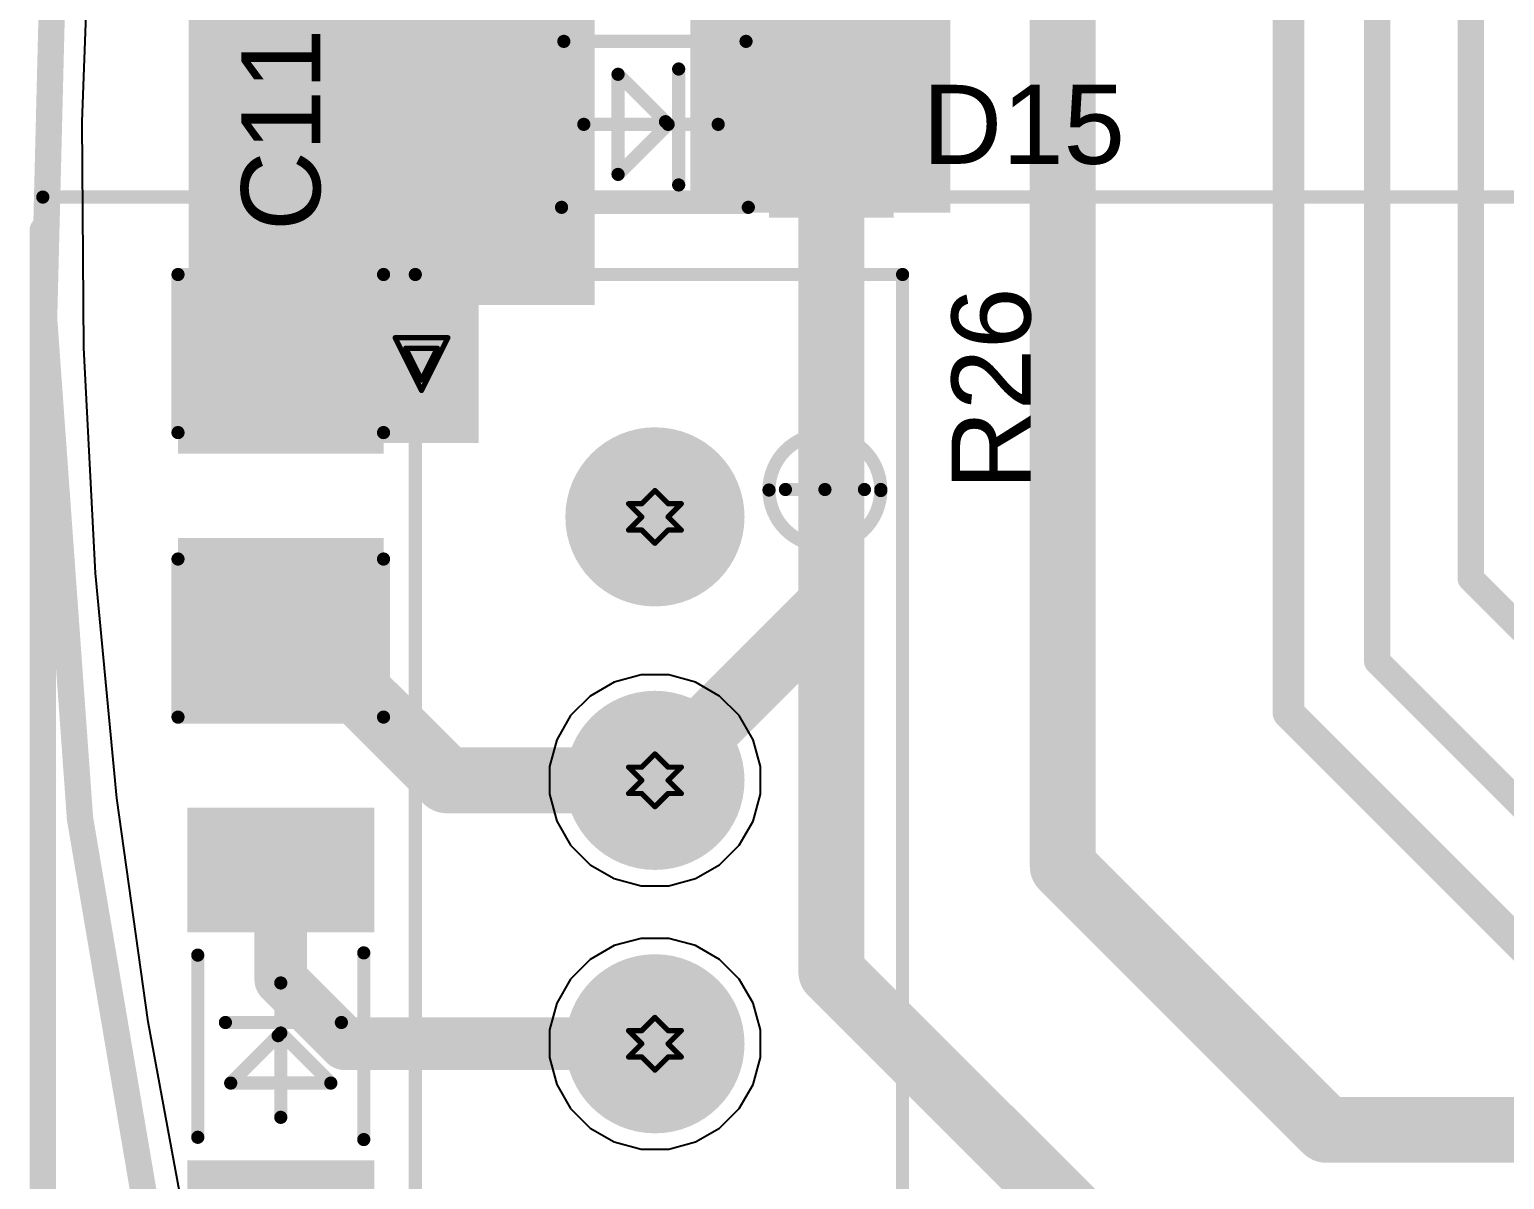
# Model space of a CAD drawing. Header units: inches. Extents: x 29 to 267, y 155 to 337.
# Drawn here: x 39.97 to 54.19, y 217.8 to 228.88 of the extents above; entities that cross this region are included whole.
import ezdxf

# ---------------------------------------------------------------- set-up
doc = ezdxf.new("R2010")
doc.units = ezdxf.units.IN
for name, color, linetype in [('Board Outline', 216, 'Continuous'), ('Bottom Layer', 5, 'Continuous'), ('Bottom Solder', 6, 'Continuous'), ('Dimension', 6, 'Continuous'), ('Drill Drawing', 1, 'Continuous'), ('Multi-Layer', 9, 'Continuous'), ('Pad Holes', 156, 'Continuous'), ('Top Layer', 1, 'Continuous'), ('Top Overlay', 2, 'Continuous'), ('Top Paste', 8, 'Continuous'), ('Top Solder', 216, 'Continuous'), ('Via Holes', 16, 'Continuous')]:
    doc.layers.add(name, color=color, linetype=linetype)
doc.styles.add('Arial', font='', dxfattribs={"height": 0.2})
doc.styles.get('Arial').set_extended_font_data('Arial')

# ---------------------------------------------------------------- blocks, each defined once
blk = doc.blocks.new('T93YA104KT20_28')
at = {"layer": 'Bottom Layer'}
h = blk.add_hatch(color=5, dxfattribs=at)
edge = h.paths.add_edge_path()
edge.add_arc((-2.5400635, 0), 0.7619999999999999, 0, 360)
h = blk.add_hatch(color=5, dxfattribs=at)
edge = h.paths.add_edge_path()
edge.add_arc((0.0001905, 0), 0.7619999999999999, 0, 360)
h = blk.add_hatch(color=5, dxfattribs=at)
edge = h.paths.add_edge_path()
edge.add_arc((2.5399365, 0), 0.7619999999999999, 0, 360)
at = {"layer": 'Bottom Solder'}
h = blk.add_hatch(color=6, dxfattribs=at)
edge = h.paths.add_edge_path()
edge.add_arc((-2.5400635, 0), 0.8636, 0, 360)
h = blk.add_hatch(color=6, dxfattribs=at)
edge = h.paths.add_edge_path()
edge.add_arc((0.0001905, 0), 0.8636, 0, 360)
h = blk.add_hatch(color=6, dxfattribs=at)
edge = h.paths.add_edge_path()
edge.add_arc((2.5399365, 0), 0.8636, 0, 360)
at = {"layer": 'Multi-Layer'}
h = blk.add_hatch(color=9, dxfattribs=at)
edge = h.paths.add_edge_path()
edge.add_arc((-2.5400635, 0), 0.7619999999999999, 0, 360)
h = blk.add_hatch(color=9, dxfattribs=at)
edge = h.paths.add_edge_path()
edge.add_arc((0.0001905, 0), 0.7619999999999999, 0, 360)
h = blk.add_hatch(color=9, dxfattribs=at)
edge = h.paths.add_edge_path()
edge.add_arc((2.5399365, 0), 0.7619999999999999, 0, 360)
at = {"layer": 'Pad Holes'}
h = blk.add_hatch(color=7, dxfattribs=at)
edge = h.paths.add_edge_path()
edge.add_arc((-2.5399873, 0), 0.3809999999999999, 0, 360)
h = blk.add_hatch(color=7, dxfattribs=at)
edge = h.paths.add_edge_path()
edge.add_arc((1.27e-05, 0), 0.3809999999999999, 0, 360)
h = blk.add_hatch(color=7, dxfattribs=at)
edge = h.paths.add_edge_path()
edge.add_arc((2.5399873, 0), 0.3809999999999999, 0, 360)
at = {"layer": 'Top Layer'}
h = blk.add_hatch(color=1, dxfattribs=at)
edge = h.paths.add_edge_path()
edge.add_arc((-2.5400635, 0), 0.7619999999999999, 0, 360)
h = blk.add_hatch(color=1, dxfattribs=at)
edge = h.paths.add_edge_path()
edge.add_arc((0.0001905, 0), 0.7619999999999999, 0, 360)
h = blk.add_hatch(color=1, dxfattribs=at)
edge = h.paths.add_edge_path()
edge.add_arc((2.5399365, 0), 0.7619999999999999, 0, 360)
at = {"layer": 'Top Solder'}
h = blk.add_hatch(color=216, dxfattribs=at)
edge = h.paths.add_edge_path()
edge.add_arc((-2.5400635, 0), 0.8636, 0, 360)
h = blk.add_hatch(color=216, dxfattribs=at)
edge = h.paths.add_edge_path()
edge.add_arc((0.0001905, 0), 0.8636, 0, 360)
h = blk.add_hatch(color=216, dxfattribs=at)
edge = h.paths.add_edge_path()
edge.add_arc((2.5399365, 0), 0.8636, 0, 360)
at = {"layer": 'Top Overlay'}
for points in [[(-4.8768, -2.3100411, 0.127, 0.127, 0), (-4.8768, 2.3870158, 0.127, 0.127, 0)], [(4.8006, 2.3870158, 0.127, 0.127, 0), (-4.8768, 2.3870158, 0.127, 0.127, 0)], [(4.8006, -2.3100411, 0.127, 0.127, 0), (4.8006, 2.3870158, 0.127, 0.127, 0)], [(-2.7989149, 1.09963458, 0.127, 0.127, -0.9952969424032531), (-2.8039949, 2.1772372, 0.127, 0.127, 0)], [(-2.7938349, 2.1772372, 0.127, 0.127, -0.9952969424032533), (-2.7989149, 1.09963458, 0.127, 0.127, 0)], [(-2.8039695, 1.6387318, 0.127, 0.127, 0), (-2.8039695, 2.0197318, 0.127, 0.127, 0)], [(-2.8039695, 1.6387318, 0.127, 0.127, 0), (-2.8039695, 2.0197318, 0.127, 0.127, 0)], [(-2.8039695, 1.2577318, 0.127, 0.127, 0), (-2.8039695, 1.6387318, 0.127, 0.127, 0)], [(4.8006, -2.3100411, 0.127, 0.127, 0), (-4.8768, -2.3100411, 0.127, 0.127, 0)]]:
    blk.add_lwpolyline(points, format="xyseb", dxfattribs=at)
for points in [[(-4.90855, 2.3870158, 0.0635, 0.0635, 1), (-4.84505, 2.3870158, 0.0635, 0.0635, 1)], [(-4.90855, 2.3870158, 0.0635, 0.0635, 1), (-4.84505, 2.3870158, 0.0635, 0.0635, 1)], [(4.76885, 2.3870158, 0.0635, 0.0635, 1), (4.83235, 2.3870158, 0.0635, 0.0635, 1)], [(4.76885, 2.3870158, 0.0635, 0.0635, 1), (4.83235, 2.3870158, 0.0635, 0.0635, 1)], [(-2.8357449, 2.1772372, 0.0635, 0.0635, 1), (-2.7722449, 2.1772372, 0.0635, 0.0635, 1)], [(-2.8255849, 2.1772372, 0.0635, 0.0635, 1), (-2.7620849, 2.1772372, 0.0635, 0.0635, 1)], [(-2.8357195, 2.0197318, 0.0635, 0.0635, 1), (-2.7722195, 2.0197318, 0.0635, 0.0635, 1)], [(-2.8357195, 2.0197318, 0.0635, 0.0635, 1), (-2.7722195, 2.0197318, 0.0635, 0.0635, 1)], [(-2.8357195, 1.6387318, 0.0635, 0.0635, 1), (-2.7722195, 1.6387318, 0.0635, 0.0635, 1)], [(-2.8357195, 1.6387318, 0.0635, 0.0635, 1), (-2.7722195, 1.6387318, 0.0635, 0.0635, 1)], [(-2.8357195, 1.6387318, 0.0635, 0.0635, 1), (-2.7722195, 1.6387318, 0.0635, 0.0635, 1)], [(-2.8357195, 1.2577318, 0.0635, 0.0635, 1), (-2.7722195, 1.2577318, 0.0635, 0.0635, 1)], [(-2.8306649, 1.09963458, 0.0635, 0.0635, 1), (-2.7671649, 1.09963458, 0.0635, 0.0635, 1)], [(-2.8306649, 1.09963458, 0.0635, 0.0635, 1), (-2.7671649, 1.09963458, 0.0635, 0.0635, 1)], [(-4.90855, -2.3100411, 0.0635, 0.0635, 1), (-4.84505, -2.3100411, 0.0635, 0.0635, 1)], [(-4.90855, -2.3100411, 0.0635, 0.0635, 1), (-4.84505, -2.3100411, 0.0635, 0.0635, 1)], [(4.76885, -2.3100411, 0.0635, 0.0635, 1), (4.83235, -2.3100411, 0.0635, 0.0635, 1)], [(4.76885, -2.3100411, 0.0635, 0.0635, 1), (4.83235, -2.3100411, 0.0635, 0.0635, 1)]]:
    blk.add_lwpolyline(points, format="xyseb", close=True, dxfattribs=at)
blk = doc.blocks.new('LL_34_76')
at = {"layer": 'Top Layer'}
for points in [[(-1.1500231, -0.8499983), (-2.2500209, -0.8499983), (-2.2500209, 0.8499983), (-1.1500231, 0.8499983)], [(2.2500209, -0.8499983), (1.1500231, -0.8499983), (1.1500231, 0.8499983), (2.2500209, 0.8499983)]]:
    blk.add_hatch(color=1, dxfattribs=at).paths.add_polyline_path(points)
at = {"layer": 'Top Paste'}
for points in [[(-1.1500231, -0.8499983), (-2.2500209, -0.8499983), (-2.2500209, 0.8499983), (-1.1500231, 0.8499983)], [(2.2500209, -0.8499983), (1.1500231, -0.8499983), (1.1500231, 0.8499983), (2.2500209, 0.8499983)]]:
    blk.add_hatch(color=8, dxfattribs=at).paths.add_polyline_path(points)
at = {"layer": 'Top Solder'}
for points in [[(-1.0992231, -0.9007983), (-2.3008209, -0.9007983), (-2.3008209, 0.9007983), (-1.0992231, 0.9007983)], [(2.3008209, -0.9007983), (1.0992231, -0.9007983), (1.0992231, 0.9007983), (2.3008209, 0.9007983)]]:
    blk.add_hatch(color=216, dxfattribs=at).paths.add_polyline_path(points)
at = {"layer": 'Top Overlay'}
for points in [[(0.8999982, 0.7999984, 0.127, 0.127, 0), (-0.8999982, 0.7999984, 0.127, 0.127, 0)], [(-0.2286, 0.5841999999999999, 0.127, 0.127, 0), (-0.2286, -0.5334, 0.127, 0.127, 0)], [(0.3556, 0.4826, 0.127, 0.127, 0), (-0.127, 0, 0.127, 0.127, 0)], [(0.3556, 0.4826, 0.127, 0.127, 0), (0.3556, -0.4826, 0.127, 0.127, 0)], [(0.6858, 0, 0.127, 0.127, 0), (-0.6096, 0, 0.127, 0.127, 0)], [(0.3556, -0.4826, 0.127, 0.127, 0), (-0.1016, -0.0254, 0.127, 0.127, 0)], [(0.8781033999999999, -0.7999984, 0.127, 0.127, 0), (-0.8781033999999999, -0.7999984, 0.127, 0.127, 0)]]:
    blk.add_lwpolyline(points, format="xyseb", dxfattribs=at)
for points in [[(-0.9317481999999999, 0.7999984, 0.0635, 0.0635, 1), (-0.8682481999999999, 0.7999984, 0.0635, 0.0635, 1)], [(0.8682481999999999, 0.7999984, 0.0635, 0.0635, 1), (0.9317481999999999, 0.7999984, 0.0635, 0.0635, 1)], [(-0.26035, 0.5841999999999999, 0.0635, 0.0635, 1), (-0.19685, 0.5841999999999999, 0.0635, 0.0635, 1)], [(0.32385, 0.4826, 0.0635, 0.0635, 1), (0.38735, 0.4826, 0.0635, 0.0635, 1)], [(0.32385, 0.4826, 0.0635, 0.0635, 1), (0.38735, 0.4826, 0.0635, 0.0635, 1)], [(-0.64135, 0, 0.0635, 0.0635, 1), (-0.57785, 0, 0.0635, 0.0635, 1)], [(-0.15875, 0, 0.0635, 0.0635, 1), (-0.09524999999999999, 0, 0.0635, 0.0635, 1)], [(-0.13335, -0.0254, 0.0635, 0.0635, 1), (-0.06985, -0.0254, 0.0635, 0.0635, 1)], [(0.6540499999999999, 0, 0.0635, 0.0635, 1), (0.71755, 0, 0.0635, 0.0635, 1)], [(0.32385, -0.4826, 0.0635, 0.0635, 1), (0.38735, -0.4826, 0.0635, 0.0635, 1)], [(0.32385, -0.4826, 0.0635, 0.0635, 1), (0.38735, -0.4826, 0.0635, 0.0635, 1)], [(-0.26035, -0.5334, 0.0635, 0.0635, 1), (-0.19685, -0.5334, 0.0635, 0.0635, 1)], [(-0.9098533999999999, -0.7999984, 0.0635, 0.0635, 1), (-0.8463534, -0.7999984, 0.0635, 0.0635, 1)], [(0.8463534, -0.7999984, 0.0635, 0.0635, 1), (0.9098533999999999, -0.7999984, 0.0635, 0.0635, 1)]]:
    blk.add_lwpolyline(points, format="xyseb", close=True, dxfattribs=at)
blk = doc.blocks.new('LL_34_77')
at = {"layer": 'Top Layer'}
for points in [[(-1.1500231, -0.8499983), (-2.2500209, -0.8499983), (-2.2500209, 0.8499983), (-1.1500231, 0.8499983)], [(2.2500209, -0.8499983), (1.1500231, -0.8499983), (1.1500231, 0.8499983), (2.2500209, 0.8499983)]]:
    blk.add_hatch(color=1, dxfattribs=at).paths.add_polyline_path(points)
at = {"layer": 'Top Paste'}
for points in [[(-1.1500231, -0.8499983), (-2.2500209, -0.8499983), (-2.2500209, 0.8499983), (-1.1500231, 0.8499983)], [(2.2500209, -0.8499983), (1.1500231, -0.8499983), (1.1500231, 0.8499983), (2.2500209, 0.8499983)]]:
    blk.add_hatch(color=8, dxfattribs=at).paths.add_polyline_path(points)
at = {"layer": 'Top Solder'}
for points in [[(-1.0992231, -0.9007983), (-2.3008209, -0.9007983), (-2.3008209, 0.9007983), (-1.0992231, 0.9007983)], [(2.3008209, -0.9007983), (1.0992231, -0.9007983), (1.0992231, 0.9007983), (2.3008209, 0.9007983)]]:
    blk.add_hatch(color=216, dxfattribs=at).paths.add_polyline_path(points)
at = {"layer": 'Top Overlay'}
for points in [[(0.8999982, 0.7999984, 0.127, 0.127, 0), (-0.8999982, 0.7999984, 0.127, 0.127, 0)], [(-0.2286, -0.5334, 0.127, 0.127, 0), (-0.2286, 0.5841999999999999, 0.127, 0.127, 0)], [(-0.127, 0, 0.127, 0.127, 0), (0.3556, 0.4826, 0.127, 0.127, 0)], [(0.3556, -0.4826, 0.127, 0.127, 0), (0.3556, 0.4826, 0.127, 0.127, 0)], [(0.6858, 0, 0.127, 0.127, 0), (-0.6096, 0, 0.127, 0.127, 0)], [(0.3556, -0.4826, 0.127, 0.127, 0), (-0.1016, -0.0254, 0.127, 0.127, 0)], [(0.8781033999999999, -0.7999984, 0.127, 0.127, 0), (-0.8781033999999999, -0.7999984, 0.127, 0.127, 0)]]:
    blk.add_lwpolyline(points, format="xyseb", dxfattribs=at)
for points in [[(-0.9317481999999999, 0.7999984, 0.0635, 0.0635, 1), (-0.8682481999999999, 0.7999984, 0.0635, 0.0635, 1)], [(0.8682481999999999, 0.7999984, 0.0635, 0.0635, 1), (0.9317481999999999, 0.7999984, 0.0635, 0.0635, 1)], [(-0.26035, 0.5841999999999999, 0.0635, 0.0635, 1), (-0.19685, 0.5841999999999999, 0.0635, 0.0635, 1)], [(0.32385, 0.4826, 0.0635, 0.0635, 1), (0.38735, 0.4826, 0.0635, 0.0635, 1)], [(0.32385, 0.4826, 0.0635, 0.0635, 1), (0.38735, 0.4826, 0.0635, 0.0635, 1)], [(-0.64135, 0, 0.0635, 0.0635, 1), (-0.57785, 0, 0.0635, 0.0635, 1)], [(-0.15875, 0, 0.0635, 0.0635, 1), (-0.09524999999999999, 0, 0.0635, 0.0635, 1)], [(-0.13335, -0.0254, 0.0635, 0.0635, 1), (-0.06985, -0.0254, 0.0635, 0.0635, 1)], [(0.6540499999999999, 0, 0.0635, 0.0635, 1), (0.71755, 0, 0.0635, 0.0635, 1)], [(0.32385, -0.4826, 0.0635, 0.0635, 1), (0.38735, -0.4826, 0.0635, 0.0635, 1)], [(0.32385, -0.4826, 0.0635, 0.0635, 1), (0.38735, -0.4826, 0.0635, 0.0635, 1)], [(-0.26035, -0.5334, 0.0635, 0.0635, 1), (-0.19685, -0.5334, 0.0635, 0.0635, 1)], [(-0.9098533999999999, -0.7999984, 0.0635, 0.0635, 1), (-0.8463534, -0.7999984, 0.0635, 0.0635, 1)], [(0.8463534, -0.7999984, 0.0635, 0.0635, 1), (0.9098533999999999, -0.7999984, 0.0635, 0.0635, 1)]]:
    blk.add_lwpolyline(points, format="xyseb", close=True, dxfattribs=at)
blk = doc.blocks.new('C___1206_91')
at = {"layer": 'Top Layer'}
for points in [[(-2.032, 0.889), (-0.508, 0.889), (-0.508, -0.889), (-2.032, -0.889)], [(0.508, 0.889), (2.032, 0.889), (2.032, -0.889), (0.508, -0.889)]]:
    blk.add_hatch(color=1, dxfattribs=at).paths.add_polyline_path(points)
at = {"layer": 'Top Paste'}
for points in [[(-2.032, 0.889), (-0.508, 0.889), (-0.508, -0.889), (-2.032, -0.889)], [(0.508, 0.889), (2.032, 0.889), (2.032, -0.889), (0.508, -0.889)]]:
    blk.add_hatch(color=8, dxfattribs=at).paths.add_polyline_path(points)
at = {"layer": 'Top Solder'}
for points in [[(-2.1336, 0.9905999999999999), (-0.4064, 0.9905999999999999), (-0.4064, -0.9905999999999999), (-2.1336, -0.9905999999999999)], [(0.4064, 0.9905999999999999), (2.1336, 0.9905999999999999), (2.1336, -0.9905999999999999), (0.4064, -0.9905999999999999)]]:
    blk.add_hatch(color=216, dxfattribs=at).paths.add_polyline_path(points)
at = {"layer": 'Top Overlay'}
for points in [[(-0.6096, 0.9905999999999999, 0.127, 0.127, 0), (-2.1336, 0.9905999999999999, 0.127, 0.127, 0)], [(-2.1336, -0.9905999999999999, 0.127, 0.127, 0), (-2.1336, 0.9905999999999999, 0.127, 0.127, 0)], [(2.1336, 0.9905999999999999, 0.127, 0.127, 0), (0.6096, 0.9905999999999999, 0.127, 0.127, 0)], [(2.1336, -0.9905999999999999, 0.127, 0.127, 0), (2.1336, 0.9905999999999999, 0.127, 0.127, 0)], [(-0.6096, -0.9905999999999999, 0.127, 0.127, 0), (-2.1336, -0.9905999999999999, 0.127, 0.127, 0)], [(2.1336, -0.9905999999999999, 0.127, 0.127, 0), (0.6096, -0.9905999999999999, 0.127, 0.127, 0)]]:
    blk.add_lwpolyline(points, format="xyseb", dxfattribs=at)
for points in [[(-2.16535, 0.9905999999999999, 0.0635, 0.0635, 1), (-2.10185, 0.9905999999999999, 0.0635, 0.0635, 1)], [(-2.16535, 0.9905999999999999, 0.0635, 0.0635, 1), (-2.10185, 0.9905999999999999, 0.0635, 0.0635, 1)], [(-0.64135, 0.9905999999999999, 0.0635, 0.0635, 1), (-0.57785, 0.9905999999999999, 0.0635, 0.0635, 1)], [(0.57785, 0.9905999999999999, 0.0635, 0.0635, 1), (0.64135, 0.9905999999999999, 0.0635, 0.0635, 1)], [(2.10185, 0.9905999999999999, 0.0635, 0.0635, 1), (2.16535, 0.9905999999999999, 0.0635, 0.0635, 1)], [(2.10185, 0.9905999999999999, 0.0635, 0.0635, 1), (2.16535, 0.9905999999999999, 0.0635, 0.0635, 1)], [(-2.16535, -0.9905999999999999, 0.0635, 0.0635, 1), (-2.10185, -0.9905999999999999, 0.0635, 0.0635, 1)], [(-2.16535, -0.9905999999999999, 0.0635, 0.0635, 1), (-2.10185, -0.9905999999999999, 0.0635, 0.0635, 1)], [(-0.64135, -0.9905999999999999, 0.0635, 0.0635, 1), (-0.57785, -0.9905999999999999, 0.0635, 0.0635, 1)], [(0.57785, -0.9905999999999999, 0.0635, 0.0635, 1), (0.64135, -0.9905999999999999, 0.0635, 0.0635, 1)], [(2.10185, -0.9905999999999999, 0.0635, 0.0635, 1), (2.16535, -0.9905999999999999, 0.0635, 0.0635, 1)], [(2.10185, -0.9905999999999999, 0.0635, 0.0635, 1), (2.16535, -0.9905999999999999, 0.0635, 0.0635, 1)]]:
    blk.add_lwpolyline(points, format="xyseb", close=True, dxfattribs=at)

msp = doc.modelspace()

# ---------------------------------------------------------------- hatches: boundary and pattern name
at = {"layer": 'Bottom Layer'}
h = msp.add_hatch(color=5, dxfattribs=at)
edge = h.paths.add_edge_path()
edge.add_arc((43.74664098, 225.65714838), 0.2999994, 0, 360)
at = {"layer": 'Bottom Solder'}
h = msp.add_hatch(color=6, dxfattribs=at)
edge = h.paths.add_edge_path()
edge.add_arc((43.74664098, 225.65714838), 0.4015993999999999, 0, 360)
at = {"layer": 'Top Layer'}
for points in [[(46.33673232, 227.11853738), (48.8442, 227.11853738), (48.8442, 232.46350002), (46.33673232, 232.46350002)], [(41.50086188, 226.2269288), (45.4152, 226.2269288), (45.4152, 230.24659056), (41.50086188, 230.24659056)], [(41.50086188, 224.89514838), (44.29663987999999, 224.89514838), (44.29663987999999, 230.24658802), (41.50086188, 230.24658802)]]:
    msp.add_hatch(color=1, dxfattribs=at).paths.add_polyline_path(points)
h = msp.add_hatch(color=1, dxfattribs=at)
edge = h.paths.add_edge_path()
edge.add_arc((43.74664098, 225.65714838), 0.2999994, 0, 360)
at = {"layer": 'Top Solder'}
h = msp.add_hatch(color=216, dxfattribs=at)
edge = h.paths.add_edge_path()
edge.add_arc((43.74664098, 225.65714838), 0.4015993999999999, 0, 360)
at = {"layer": 'Via Holes'}
h = msp.add_hatch(color=7, dxfattribs=at)
edge = h.paths.add_edge_path()
edge.add_arc((43.74664098, 225.65714838), 0.1499997, 0, 360)

# ---------------------------------------------------------------- linework, layer by layer
at = {"layer": 'Board Outline'}
msp.add_lwpolyline([(55.14453537999999, 191.49055174, 0.254, 0.254, -2.4521854228508), (125.14466462, 191.49055174, 0.254, 0.254, 0)], format="xyseb", dxfattribs=at)
at = {"layer": 'Bottom Layer'}
for p, q in [((40.47655354, 227.99266822), (40.55605045999999, 230.16856684)), ((40.49247934, 225.81539038), (40.47655354, 227.99266822)), ((40.60380754, 223.64093702), (40.49247934, 225.81539038)), ((40.81032224, 221.473395), (40.60380754, 223.64093702)), ((45.86290294, 222.65975788), (45.60450112, 222.59052002)), ((46.13042082, 222.65975788), (45.86290294, 222.65975788)), ((46.38882264, 222.59052002), (46.13042082, 222.65975788)), ((45.60450112, 222.59052002), (45.37282264, 222.45676108)), ((46.62050112, 222.45676108), (46.38882264, 222.59052002)), ((45.37282264, 222.45676108), (45.18365868, 222.26759712)), ((46.80966508, 222.26759712), (46.62050112, 222.45676108)), ((45.18365868, 222.26759712), (45.04989973999999, 222.03591864)), ((46.94342401999999, 222.03591864), (46.80966508, 222.26759712)), ((45.04989973999999, 222.03591864), (44.98066188, 221.77751682)), ((47.01266188, 221.77751682), (46.94342401999999, 222.03591864)), ((44.98066188, 221.77751682), (44.98066188, 221.50999894)), ((47.01266188, 221.50999894), (47.01266188, 221.77751682)), ((41.11162211999999, 219.31701374), (40.81032224, 221.473395)), ((44.98066188, 221.50999894), (45.04989973999999, 221.25159712)), ((46.94342401999999, 221.25159712), (47.01266188, 221.50999894)), ((45.04989973999999, 221.25159712), (45.18365868, 221.01991864)), ((46.80966508, 221.01991864), (46.94342401999999, 221.25159712)), ((45.18365868, 221.01991864), (45.37282264, 220.83075468)), ((46.62050112, 220.83075468), (46.80966508, 221.01991864)), ((45.37282264, 220.83075468), (45.60450112, 220.69699574)), ((46.38882264, 220.69699574), (46.62050112, 220.83075468)), ((45.60450112, 220.69699574), (45.86290294, 220.62775788)), ((46.13042082, 220.62775788), (46.38882264, 220.69699574)), ((45.86290294, 220.62775788), (46.13042082, 220.62775788)), ((45.86290294, 220.12001188), (45.60450112, 220.05077402)), ((46.13042082, 220.12001188), (45.86290294, 220.12001188)), ((46.38882264, 220.05077402), (46.13042082, 220.12001188)), ((45.60450112, 220.05077402), (45.37282264, 219.91701508)), ((46.62050112, 219.91701508), (46.38882264, 220.05077402)), ((45.37282264, 219.91701508), (45.18365868, 219.72785112)), ((46.80966508, 219.72785112), (46.62050112, 219.91701508)), ((45.18365868, 219.72785112), (45.04989973999999, 219.49617264)), ((46.94342401999999, 219.49617264), (46.80966508, 219.72785112)), ((45.04989973999999, 219.49617264), (44.98066188, 219.23777082)), ((47.01266188, 219.23777082), (46.94342401999999, 219.49617264)), ((41.50712806, 217.17590804), (41.11162211999999, 219.31701374)), ((44.98066188, 219.23777082), (44.98066188, 218.97025294)), ((47.01266188, 218.97025294), (47.01266188, 219.23777082)), ((44.98066188, 218.97025294), (45.04989973999999, 218.71185112)), ((46.94342401999999, 218.71185112), (47.01266188, 218.97025294)), ((45.04989973999999, 218.71185112), (45.18365868, 218.48017264)), ((46.80966508, 218.48017264), (46.94342401999999, 218.71185112)), ((45.18365868, 218.48017264), (45.37282264, 218.29100868)), ((46.62050112, 218.29100868), (46.80966508, 218.48017264)), ((45.37282264, 218.29100868), (45.60450112, 218.15724974)), ((46.38882264, 218.15724974), (46.62050112, 218.29100868)), ((45.60450112, 218.15724974), (45.86290294, 218.08801188)), ((46.13042082, 218.08801188), (46.38882264, 218.15724974)), ((45.86290294, 218.08801188), (46.13042082, 218.08801188))]:
    msp.add_line(p, q, dxfattribs=at)
at = {"layer": 'Dimension'}
for points in [[(40.09589136, 227.26737122, 0.127, 0.127, 0), (90.1446, 227.26737122, 0.127, 0.127, 0)], [(40.09589136, 158.2928, 0.254, 0.254, 0), (40.09589136, 226.94987122, 0.254, 0.254, 0)]]:
    msp.add_lwpolyline(points, format="xyseb", dxfattribs=at)
for points in [[(40.06414136, 227.26737122, 0.0635, 0.0635, 1), (40.12764136, 227.26737122, 0.0635, 0.0635, 1)], [(40.03239136, 226.94987122, 0.127, 0.127, 1), (40.15939136, 226.94987122, 0.127, 0.127, 1)]]:
    msp.add_lwpolyline(points, format="xyseb", close=True, dxfattribs=at)
at = {"layer": 'Drill Drawing'}
for points in [[(43.49264098, 225.91114838, 0.0508, 0.0508, 0), (44.00064097999999, 225.91114838, 0.0508, 0.0508, 0)], [(43.49264098, 225.91114838, 0.0508, 0.0508, 0), (43.74664098, 225.40314838, 0.0508, 0.0508, 0)], [(43.74664098, 225.40314838, 0.0508, 0.0508, 0), (44.00064097999999, 225.91114838, 0.0508, 0.0508, 0)], [(43.59424098, 225.80954838, 0.0508, 0.0508, 0), (43.89904098, 225.80954838, 0.0508, 0.0508, 0)], [(43.59424098, 225.80954838, 0.0508, 0.0508, 0), (43.74664098, 225.50474838, 0.0508, 0.0508, 0)], [(43.74664098, 225.50474838, 0.0508, 0.0508, 0), (43.89904098, 225.80954838, 0.0508, 0.0508, 0)], [(45.86966188, 224.31093568, 0.0508, 0.0508, 0), (45.99666188, 224.43793568, 0.0508, 0.0508, 0)], [(45.99666188, 224.43793568, 0.0508, 0.0508, 0), (46.12366187999999, 224.31093568, 0.0508, 0.0508, 0)], [(45.74266188, 224.31093568, 0.0508, 0.0508, 0), (45.86966188, 224.18393568, 0.0508, 0.0508, 0)], [(45.74266188, 224.31093568, 0.0508, 0.0508, 0), (45.86966188, 224.31093568, 0.0508, 0.0508, 0)], [(46.12366187999999, 224.31093568, 0.0508, 0.0508, 0), (46.25066188, 224.31093568, 0.0508, 0.0508, 0)], [(46.12366187999999, 224.18393568, 0.0508, 0.0508, 0), (46.25066188, 224.31093568, 0.0508, 0.0508, 0)], [(45.74266188, 224.05693568, 0.0508, 0.0508, 0), (45.86966188, 224.18393568, 0.0508, 0.0508, 0)], [(45.74266188, 224.05693568, 0.0508, 0.0508, 0), (45.86966188, 224.05693568, 0.0508, 0.0508, 0)], [(45.86966188, 224.05693568, 0.0508, 0.0508, 0), (45.99666188, 223.92993568, 0.0508, 0.0508, 0)], [(45.99666188, 223.92993568, 0.0508, 0.0508, 0), (46.12366187999999, 224.05693568, 0.0508, 0.0508, 0)], [(46.12366187999999, 224.18393568, 0.0508, 0.0508, 0), (46.25066188, 224.05693568, 0.0508, 0.0508, 0)], [(46.12366187999999, 224.05693568, 0.0508, 0.0508, 0), (46.25066188, 224.05693568, 0.0508, 0.0508, 0)], [(45.86966188, 221.77093568, 0.0508, 0.0508, 0), (45.99666188, 221.89793568, 0.0508, 0.0508, 0)], [(45.99666188, 221.89793568, 0.0508, 0.0508, 0), (46.12366187999999, 221.77093568, 0.0508, 0.0508, 0)], [(45.74266188, 221.77093568, 0.0508, 0.0508, 0), (45.86966188, 221.64393568, 0.0508, 0.0508, 0)], [(45.74266188, 221.77093568, 0.0508, 0.0508, 0), (45.86966188, 221.77093568, 0.0508, 0.0508, 0)], [(45.74266188, 221.51693568, 0.0508, 0.0508, 0), (45.86966188, 221.64393568, 0.0508, 0.0508, 0)], [(46.12366187999999, 221.77093568, 0.0508, 0.0508, 0), (46.25066188, 221.77093568, 0.0508, 0.0508, 0)], [(46.12366187999999, 221.64393568, 0.0508, 0.0508, 0), (46.25066188, 221.77093568, 0.0508, 0.0508, 0)], [(46.12366187999999, 221.64393568, 0.0508, 0.0508, 0), (46.25066188, 221.51693568, 0.0508, 0.0508, 0)], [(45.74266188, 221.51693568, 0.0508, 0.0508, 0), (45.86966188, 221.51693568, 0.0508, 0.0508, 0)], [(45.86966188, 221.51693568, 0.0508, 0.0508, 0), (45.99666188, 221.38993568, 0.0508, 0.0508, 0)], [(45.99666188, 221.38993568, 0.0508, 0.0508, 0), (46.12366187999999, 221.51693568, 0.0508, 0.0508, 0)], [(46.12366187999999, 221.51693568, 0.0508, 0.0508, 0), (46.25066188, 221.51693568, 0.0508, 0.0508, 0)], [(45.74266188, 219.23096108, 0.0508, 0.0508, 0), (45.86966188, 219.10396108, 0.0508, 0.0508, 0)], [(45.74266188, 219.23096108, 0.0508, 0.0508, 0), (45.86966188, 219.23096108, 0.0508, 0.0508, 0)], [(45.86966188, 219.23096108, 0.0508, 0.0508, 0), (45.99666188, 219.35796108, 0.0508, 0.0508, 0)], [(45.99666188, 219.35796108, 0.0508, 0.0508, 0), (46.12366187999999, 219.23096108, 0.0508, 0.0508, 0)], [(46.12366187999999, 219.23096108, 0.0508, 0.0508, 0), (46.25066188, 219.23096108, 0.0508, 0.0508, 0)], [(46.12366187999999, 219.10396108, 0.0508, 0.0508, 0), (46.25066188, 219.23096108, 0.0508, 0.0508, 0)], [(45.74266188, 218.97696108, 0.0508, 0.0508, 0), (45.86966188, 219.10396108, 0.0508, 0.0508, 0)], [(46.12366187999999, 219.10396108, 0.0508, 0.0508, 0), (46.25066188, 218.97696108, 0.0508, 0.0508, 0)], [(45.74266188, 218.97696108, 0.0508, 0.0508, 0), (45.86966188, 218.97696108, 0.0508, 0.0508, 0)], [(45.86966188, 218.97696108, 0.0508, 0.0508, 0), (45.99666188, 218.84996108, 0.0508, 0.0508, 0)], [(45.99666188, 218.84996108, 0.0508, 0.0508, 0), (46.12366187999999, 218.97696108, 0.0508, 0.0508, 0)], [(46.12366187999999, 218.97696108, 0.0508, 0.0508, 0), (46.25066188, 218.97696108, 0.0508, 0.0508, 0)]]:
    msp.add_lwpolyline(points, format="xyseb", dxfattribs=at)
for points in [[(43.47994097999999, 225.91114838, 0.0254, 0.0254, 1), (43.50534098, 225.91114838, 0.0254, 0.0254, 1)], [(43.47994097999999, 225.91114838, 0.0254, 0.0254, 1), (43.50534098, 225.91114838, 0.0254, 0.0254, 1)], [(43.98794098, 225.91114838, 0.0254, 0.0254, 1), (44.01334098, 225.91114838, 0.0254, 0.0254, 1)], [(43.98794098, 225.91114838, 0.0254, 0.0254, 1), (44.01334098, 225.91114838, 0.0254, 0.0254, 1)], [(43.58154098, 225.80954838, 0.0254, 0.0254, 1), (43.60694098, 225.80954838, 0.0254, 0.0254, 1)], [(43.58154098, 225.80954838, 0.0254, 0.0254, 1), (43.60694098, 225.80954838, 0.0254, 0.0254, 1)], [(43.88634098, 225.80954838, 0.0254, 0.0254, 1), (43.91174098, 225.80954838, 0.0254, 0.0254, 1)], [(43.88634098, 225.80954838, 0.0254, 0.0254, 1), (43.91174098, 225.80954838, 0.0254, 0.0254, 1)], [(43.73394098, 225.50474838, 0.0254, 0.0254, 1), (43.75934098, 225.50474838, 0.0254, 0.0254, 1)], [(43.73394098, 225.50474838, 0.0254, 0.0254, 1), (43.75934098, 225.50474838, 0.0254, 0.0254, 1)], [(43.73394098, 225.40314838, 0.0254, 0.0254, 1), (43.75934098, 225.40314838, 0.0254, 0.0254, 1)], [(43.73394098, 225.40314838, 0.0254, 0.0254, 1), (43.75934098, 225.40314838, 0.0254, 0.0254, 1)], [(45.98396188, 224.43793568, 0.0254, 0.0254, 1), (46.00936188, 224.43793568, 0.0254, 0.0254, 1)], [(45.98396188, 224.43793568, 0.0254, 0.0254, 1), (46.00936188, 224.43793568, 0.0254, 0.0254, 1)], [(45.72996188, 224.31093568, 0.0254, 0.0254, 1), (45.75536188, 224.31093568, 0.0254, 0.0254, 1)], [(45.72996188, 224.31093568, 0.0254, 0.0254, 1), (45.75536188, 224.31093568, 0.0254, 0.0254, 1)], [(45.85696188, 224.31093568, 0.0254, 0.0254, 1), (45.88236188, 224.31093568, 0.0254, 0.0254, 1)], [(45.85696188, 224.31093568, 0.0254, 0.0254, 1), (45.88236188, 224.31093568, 0.0254, 0.0254, 1)], [(46.11096188, 224.31093568, 0.0254, 0.0254, 1), (46.13636188, 224.31093568, 0.0254, 0.0254, 1)], [(46.11096188, 224.31093568, 0.0254, 0.0254, 1), (46.13636188, 224.31093568, 0.0254, 0.0254, 1)], [(46.23796187999999, 224.31093568, 0.0254, 0.0254, 1), (46.26336188, 224.31093568, 0.0254, 0.0254, 1)], [(46.23796187999999, 224.31093568, 0.0254, 0.0254, 1), (46.26336188, 224.31093568, 0.0254, 0.0254, 1)], [(45.72996188, 224.05693568, 0.0254, 0.0254, 1), (45.75536188, 224.05693568, 0.0254, 0.0254, 1)], [(45.72996188, 224.05693568, 0.0254, 0.0254, 1), (45.75536188, 224.05693568, 0.0254, 0.0254, 1)], [(45.85696188, 224.18393568, 0.0254, 0.0254, 1), (45.88236188, 224.18393568, 0.0254, 0.0254, 1)], [(45.85696188, 224.18393568, 0.0254, 0.0254, 1), (45.88236188, 224.18393568, 0.0254, 0.0254, 1)], [(45.85696188, 224.05693568, 0.0254, 0.0254, 1), (45.88236188, 224.05693568, 0.0254, 0.0254, 1)], [(45.85696188, 224.05693568, 0.0254, 0.0254, 1), (45.88236188, 224.05693568, 0.0254, 0.0254, 1)], [(46.11096188, 224.18393568, 0.0254, 0.0254, 1), (46.13636188, 224.18393568, 0.0254, 0.0254, 1)], [(46.11096188, 224.18393568, 0.0254, 0.0254, 1), (46.13636188, 224.18393568, 0.0254, 0.0254, 1)], [(46.11096188, 224.05693568, 0.0254, 0.0254, 1), (46.13636188, 224.05693568, 0.0254, 0.0254, 1)], [(46.11096188, 224.05693568, 0.0254, 0.0254, 1), (46.13636188, 224.05693568, 0.0254, 0.0254, 1)], [(46.23796187999999, 224.05693568, 0.0254, 0.0254, 1), (46.26336188, 224.05693568, 0.0254, 0.0254, 1)], [(46.23796187999999, 224.05693568, 0.0254, 0.0254, 1), (46.26336188, 224.05693568, 0.0254, 0.0254, 1)], [(45.98396188, 223.92993568, 0.0254, 0.0254, 1), (46.00936188, 223.92993568, 0.0254, 0.0254, 1)], [(45.98396188, 223.92993568, 0.0254, 0.0254, 1), (46.00936188, 223.92993568, 0.0254, 0.0254, 1)], [(45.98396188, 221.89793568, 0.0254, 0.0254, 1), (46.00936188, 221.89793568, 0.0254, 0.0254, 1)], [(45.98396188, 221.89793568, 0.0254, 0.0254, 1), (46.00936188, 221.89793568, 0.0254, 0.0254, 1)], [(45.72996188, 221.77093568, 0.0254, 0.0254, 1), (45.75536188, 221.77093568, 0.0254, 0.0254, 1)], [(45.72996188, 221.77093568, 0.0254, 0.0254, 1), (45.75536188, 221.77093568, 0.0254, 0.0254, 1)], [(45.85696188, 221.77093568, 0.0254, 0.0254, 1), (45.88236188, 221.77093568, 0.0254, 0.0254, 1)], [(45.85696188, 221.77093568, 0.0254, 0.0254, 1), (45.88236188, 221.77093568, 0.0254, 0.0254, 1)], [(45.85696188, 221.64393568, 0.0254, 0.0254, 1), (45.88236188, 221.64393568, 0.0254, 0.0254, 1)], [(45.85696188, 221.64393568, 0.0254, 0.0254, 1), (45.88236188, 221.64393568, 0.0254, 0.0254, 1)], [(46.11096188, 221.77093568, 0.0254, 0.0254, 1), (46.13636188, 221.77093568, 0.0254, 0.0254, 1)], [(46.11096188, 221.77093568, 0.0254, 0.0254, 1), (46.13636188, 221.77093568, 0.0254, 0.0254, 1)], [(46.11096188, 221.64393568, 0.0254, 0.0254, 1), (46.13636188, 221.64393568, 0.0254, 0.0254, 1)], [(46.11096188, 221.64393568, 0.0254, 0.0254, 1), (46.13636188, 221.64393568, 0.0254, 0.0254, 1)], [(46.23796187999999, 221.77093568, 0.0254, 0.0254, 1), (46.26336188, 221.77093568, 0.0254, 0.0254, 1)], [(46.23796187999999, 221.77093568, 0.0254, 0.0254, 1), (46.26336188, 221.77093568, 0.0254, 0.0254, 1)], [(45.72996188, 221.51693568, 0.0254, 0.0254, 1), (45.75536188, 221.51693568, 0.0254, 0.0254, 1)], [(45.72996188, 221.51693568, 0.0254, 0.0254, 1), (45.75536188, 221.51693568, 0.0254, 0.0254, 1)], [(45.85696188, 221.51693568, 0.0254, 0.0254, 1), (45.88236188, 221.51693568, 0.0254, 0.0254, 1)], [(45.85696188, 221.51693568, 0.0254, 0.0254, 1), (45.88236188, 221.51693568, 0.0254, 0.0254, 1)], [(46.11096188, 221.51693568, 0.0254, 0.0254, 1), (46.13636188, 221.51693568, 0.0254, 0.0254, 1)], [(46.11096188, 221.51693568, 0.0254, 0.0254, 1), (46.13636188, 221.51693568, 0.0254, 0.0254, 1)], [(46.23796187999999, 221.51693568, 0.0254, 0.0254, 1), (46.26336188, 221.51693568, 0.0254, 0.0254, 1)], [(46.23796187999999, 221.51693568, 0.0254, 0.0254, 1), (46.26336188, 221.51693568, 0.0254, 0.0254, 1)], [(45.98396188, 221.38993568, 0.0254, 0.0254, 1), (46.00936188, 221.38993568, 0.0254, 0.0254, 1)], [(45.98396188, 221.38993568, 0.0254, 0.0254, 1), (46.00936188, 221.38993568, 0.0254, 0.0254, 1)], [(45.72996188, 219.23096108, 0.0254, 0.0254, 1), (45.75536188, 219.23096108, 0.0254, 0.0254, 1)], [(45.72996188, 219.23096108, 0.0254, 0.0254, 1), (45.75536188, 219.23096108, 0.0254, 0.0254, 1)], [(45.85696188, 219.23096108, 0.0254, 0.0254, 1), (45.88236188, 219.23096108, 0.0254, 0.0254, 1)], [(45.85696188, 219.23096108, 0.0254, 0.0254, 1), (45.88236188, 219.23096108, 0.0254, 0.0254, 1)], [(45.98396188, 219.35796108, 0.0254, 0.0254, 1), (46.00936188, 219.35796108, 0.0254, 0.0254, 1)], [(45.98396188, 219.35796108, 0.0254, 0.0254, 1), (46.00936188, 219.35796108, 0.0254, 0.0254, 1)], [(46.11096188, 219.23096108, 0.0254, 0.0254, 1), (46.13636188, 219.23096108, 0.0254, 0.0254, 1)], [(46.11096188, 219.23096108, 0.0254, 0.0254, 1), (46.13636188, 219.23096108, 0.0254, 0.0254, 1)], [(46.23796187999999, 219.23096108, 0.0254, 0.0254, 1), (46.26336188, 219.23096108, 0.0254, 0.0254, 1)], [(46.23796187999999, 219.23096108, 0.0254, 0.0254, 1), (46.26336188, 219.23096108, 0.0254, 0.0254, 1)], [(45.85696188, 219.10396108, 0.0254, 0.0254, 1), (45.88236188, 219.10396108, 0.0254, 0.0254, 1)], [(45.85696188, 219.10396108, 0.0254, 0.0254, 1), (45.88236188, 219.10396108, 0.0254, 0.0254, 1)], [(46.11096188, 219.10396108, 0.0254, 0.0254, 1), (46.13636188, 219.10396108, 0.0254, 0.0254, 1)], [(46.11096188, 219.10396108, 0.0254, 0.0254, 1), (46.13636188, 219.10396108, 0.0254, 0.0254, 1)], [(45.72996188, 218.97696108, 0.0254, 0.0254, 1), (45.75536188, 218.97696108, 0.0254, 0.0254, 1)], [(45.72996188, 218.97696108, 0.0254, 0.0254, 1), (45.75536188, 218.97696108, 0.0254, 0.0254, 1)], [(45.85696188, 218.97696108, 0.0254, 0.0254, 1), (45.88236188, 218.97696108, 0.0254, 0.0254, 1)], [(45.85696188, 218.97696108, 0.0254, 0.0254, 1), (45.88236188, 218.97696108, 0.0254, 0.0254, 1)], [(46.11096188, 218.97696108, 0.0254, 0.0254, 1), (46.13636188, 218.97696108, 0.0254, 0.0254, 1)], [(46.11096188, 218.97696108, 0.0254, 0.0254, 1), (46.13636188, 218.97696108, 0.0254, 0.0254, 1)], [(46.23796187999999, 218.97696108, 0.0254, 0.0254, 1), (46.26336188, 218.97696108, 0.0254, 0.0254, 1)], [(46.23796187999999, 218.97696108, 0.0254, 0.0254, 1), (46.26336188, 218.97696108, 0.0254, 0.0254, 1)], [(45.98396188, 218.84996108, 0.0254, 0.0254, 1), (46.00936188, 218.84996108, 0.0254, 0.0254, 1)], [(45.98396188, 218.84996108, 0.0254, 0.0254, 1), (46.00936188, 218.84996108, 0.0254, 0.0254, 1)]]:
    msp.add_lwpolyline(points, format="xyseb", close=True, dxfattribs=at)
at = {"layer": 'Top Layer'}
for points in [[(53.86069999999999, 223.58934708, 0.254, 0.254, 0), (53.86069999999999, 243.94161778, 0.254, 0.254, 0)], [(49.92749475999999, 220.81586012, 0.635, 0.635, 0), (49.92749475999999, 238.0234, 0.635, 0.635, 0)], [(52.10343656, 222.29387596, 0.3048, 0.3048, 0), (52.10343656, 237.5154, 0.3048, 0.3048, 0)], [(52.959, 222.7899532, 0.254, 0.254, 0), (52.959, 237.0074, 0.254, 0.254, 0)], [(47.69668387999999, 227.96853568, 0.635, 0.635, 0), (47.69668387999999, 230.78449906, 0.635, 0.635, 0)], [(44.29663987999999, 226.72136012, 0.508, 0.508, 0), (44.29663987999999, 227.96853568, 0.508, 0.508, 0)], [(47.69668387999999, 223.34395768, 0.635, 0.635, 0), (47.69668387999999, 227.96853568, 0.635, 0.635, 0)], [(42.38986188, 225.65714838, 0.508, 0.508, 0), (43.74664098, 225.65714838, 0.508, 0.508, 0)], [(45.99666188, 221.64393568, 0.635, 0.635, 0), (47.69668387999999, 223.34395768, 0.635, 0.635, 0)], [(47.69668387999999, 219.79692896, 0.635, 0.635, 0), (47.69668387999999, 223.34395768, 0.635, 0.635, 0)], [(53.86069999999999, 223.58934708, 0.254, 0.254, 0), (56.38643028, 221.0636168, 0.254, 0.254, 0)], [(42.38986188, 223.11714838, 0.635, 0.635, 0), (42.51686188, 223.11714838, 0.635, 0.635, 0)], [(42.51686188, 223.11714838, 0.635, 0.635, 0), (43.02486188, 222.60914838, 0.635, 0.635, 0)], [(43.02486188, 222.60914584, 0.635, 0.635, 0), (43.02486188, 222.60914838, 0.635, 0.635, 0)], [(43.02486188, 222.60914584, 0.635, 0.635, 0), (43.99007203999999, 221.64393568, 0.635, 0.635, 0)], [(52.959, 222.7899532, 0.254, 0.254, 0), (55.722774, 220.0261792, 0.254, 0.254, 0)], [(52.10343656, 222.29387596, 0.3048, 0.3048, 0), (55.14518308, 219.25212944, 0.3048, 0.3048, 0)], [(43.99007203999999, 221.64393568, 0.635, 0.635, 0), (45.99666188, 221.64393568, 0.635, 0.635, 0)], [(49.92749475999999, 220.81586012, 0.635, 0.635, 0), (52.46963344, 218.27372144, 0.635, 0.635, 0)], [(42.38986188, 219.72418336, 0.508, 0.508, 0), (42.38986188, 220.78069128, 0.508, 0.508, 0)], [(47.69668387999999, 219.79692896, 0.635, 0.635, 0), (50.36331812, 217.13029472, 0.635, 0.635, 0)], [(42.38986188, 219.72418336, 0.508, 0.508, 0), (43.01003336, 219.10401188, 0.508, 0.508, 0)], [(43.01003336, 219.10401188, 0.508, 0.508, 0), (45.99661108, 219.10401188, 0.508, 0.508, 0)], [(45.99661108, 219.10401188, 0.508, 0.508, 0), (45.99666188, 219.10396108, 0.508, 0.508, 0)], [(52.46963344, 218.27372144, 0.635, 0.635, 0), (59.96905964, 218.27372144, 0.635, 0.635, 0)]]:
    msp.add_lwpolyline(points, format="xyseb", dxfattribs=at)
for points in [[(44.16963988, 227.96853568, 0.254, 0.254, 1), (44.42363988, 227.96853568, 0.254, 0.254, 1)], [(47.53793388, 227.96853568, 0.3175, 0.3175, 1), (47.85543388, 227.96853568, 0.3175, 0.3175, 1)], [(47.53793388, 227.96853568, 0.3175, 0.3175, 1), (47.85543388, 227.96853568, 0.3175, 0.3175, 1)], [(44.16963988, 226.72136012, 0.254, 0.254, 1), (44.42363988, 226.72136012, 0.254, 0.254, 1)], [(42.26286188, 225.65714838, 0.254, 0.254, 1), (42.51686188, 225.65714838, 0.254, 0.254, 1)], [(43.61964098, 225.65714838, 0.254, 0.254, 1), (43.87364098, 225.65714838, 0.254, 0.254, 1)], [(47.53793388, 223.34395768, 0.3175, 0.3175, 1), (47.85543388, 223.34395768, 0.3175, 0.3175, 1)], [(47.53793388, 223.34395768, 0.3175, 0.3175, 1), (47.85543388, 223.34395768, 0.3175, 0.3175, 1)], [(47.53793388, 223.34395768, 0.3175, 0.3175, 1), (47.85543388, 223.34395768, 0.3175, 0.3175, 1)], [(53.7972, 223.58934708, 0.127, 0.127, 1), (53.92420000000001, 223.58934708, 0.127, 0.127, 1)], [(53.7972, 223.58934708, 0.127, 0.127, 1), (53.92420000000001, 223.58934708, 0.127, 0.127, 1)], [(42.23111188, 223.11714838, 0.3175, 0.3175, 1), (42.54861188, 223.11714838, 0.3175, 0.3175, 1)], [(42.35811188, 223.11714838, 0.3175, 0.3175, 1), (42.67561188, 223.11714838, 0.3175, 0.3175, 1)], [(42.35811188, 223.11714838, 0.3175, 0.3175, 1), (42.67561188, 223.11714838, 0.3175, 0.3175, 1)], [(42.86611188, 222.60914838, 0.3175, 0.3175, 1), (43.18361187999999, 222.60914838, 0.3175, 0.3175, 1)], [(42.86611188, 222.60914838, 0.3175, 0.3175, 1), (43.18361187999999, 222.60914838, 0.3175, 0.3175, 1)], [(42.86611188, 222.60914584, 0.3175, 0.3175, 1), (43.18361187999999, 222.60914584, 0.3175, 0.3175, 1)], [(42.86611188, 222.60914584, 0.3175, 0.3175, 1), (43.18361187999999, 222.60914584, 0.3175, 0.3175, 1)], [(52.8955, 222.7899532, 0.127, 0.127, 1), (53.02249999999999, 222.7899532, 0.127, 0.127, 1)], [(52.8955, 222.7899532, 0.127, 0.127, 1), (53.02249999999999, 222.7899532, 0.127, 0.127, 1)], [(52.02723656, 222.29387596, 0.1524, 0.1524, 1), (52.17963655999999, 222.29387596, 0.1524, 0.1524, 1)], [(52.02723656, 222.29387596, 0.1524, 0.1524, 1), (52.17963655999999, 222.29387596, 0.1524, 0.1524, 1)], [(43.83132204, 221.64393568, 0.3175, 0.3175, 1), (44.14882204, 221.64393568, 0.3175, 0.3175, 1)], [(43.83132204, 221.64393568, 0.3175, 0.3175, 1), (44.14882204, 221.64393568, 0.3175, 0.3175, 1)], [(45.83791188, 221.64393568, 0.3175, 0.3175, 1), (46.15541188, 221.64393568, 0.3175, 0.3175, 1)], [(45.83791188, 221.64393568, 0.3175, 0.3175, 1), (46.15541188, 221.64393568, 0.3175, 0.3175, 1)], [(49.76874476, 220.81586012, 0.3175, 0.3175, 1), (50.08624476, 220.81586012, 0.3175, 0.3175, 1)], [(49.76874476, 220.81586012, 0.3175, 0.3175, 1), (50.08624476, 220.81586012, 0.3175, 0.3175, 1)], [(42.26286188, 220.78069128, 0.254, 0.254, 1), (42.51686188, 220.78069128, 0.254, 0.254, 1)], [(47.53793388, 219.79692896, 0.3175, 0.3175, 1), (47.85543388, 219.79692896, 0.3175, 0.3175, 1)], [(47.53793388, 219.79692896, 0.3175, 0.3175, 1), (47.85543388, 219.79692896, 0.3175, 0.3175, 1)], [(42.26286188, 219.72418336, 0.254, 0.254, 1), (42.51686188, 219.72418336, 0.254, 0.254, 1)], [(42.26286188, 219.72418336, 0.254, 0.254, 1), (42.51686188, 219.72418336, 0.254, 0.254, 1)], [(42.88303336, 219.10401188, 0.254, 0.254, 1), (43.13703336, 219.10401188, 0.254, 0.254, 1)], [(42.88303336, 219.10401188, 0.254, 0.254, 1), (43.13703336, 219.10401188, 0.254, 0.254, 1)], [(45.86961107999999, 219.10401188, 0.254, 0.254, 1), (46.12361108, 219.10401188, 0.254, 0.254, 1)], [(45.86961107999999, 219.10401188, 0.254, 0.254, 1), (46.12361108, 219.10401188, 0.254, 0.254, 1)], [(45.86966188, 219.10396108, 0.254, 0.254, 1), (46.12366187999999, 219.10396108, 0.254, 0.254, 1)], [(52.31088344, 218.27372144, 0.3175, 0.3175, 1), (52.62838343999999, 218.27372144, 0.3175, 0.3175, 1)], [(52.31088344, 218.27372144, 0.3175, 0.3175, 1), (52.62838343999999, 218.27372144, 0.3175, 0.3175, 1)]]:
    msp.add_lwpolyline(points, format="xyseb", close=True, dxfattribs=at)

# ---------------------------------------------------------------- block references
for name, p, rotation in [('LL_34_76', (45.99666188, 227.96853568), 180), ('C___1206_91', (42.38986188, 224.38714838), 270), ('T93YA104KT20_28', (45.99666188, 221.64394838), 270), ('LL_34_77', (42.38986188, 219.08066928), 270)]:
    msp.add_blockref(name, p, dxfattribs=dict(rotation=rotation))

# ---------------------------------------------------------------- texts
at = {"layer": 'Top Overlay', "style": 'Arial'}
for s, p in [('C11', (42.77073488, 226.94011762)), ('R26', (49.6176427, 224.44271596))]:
    msp.add_text(s, height=0.7619999999999999, rotation=90, dxfattribs=at).set_placement(p)
msp.add_text('D15', height=0.7619999999999999, dxfattribs=at).set_placement((48.57507176, 227.58766014))

doc.saveas('drawing.dxf')
